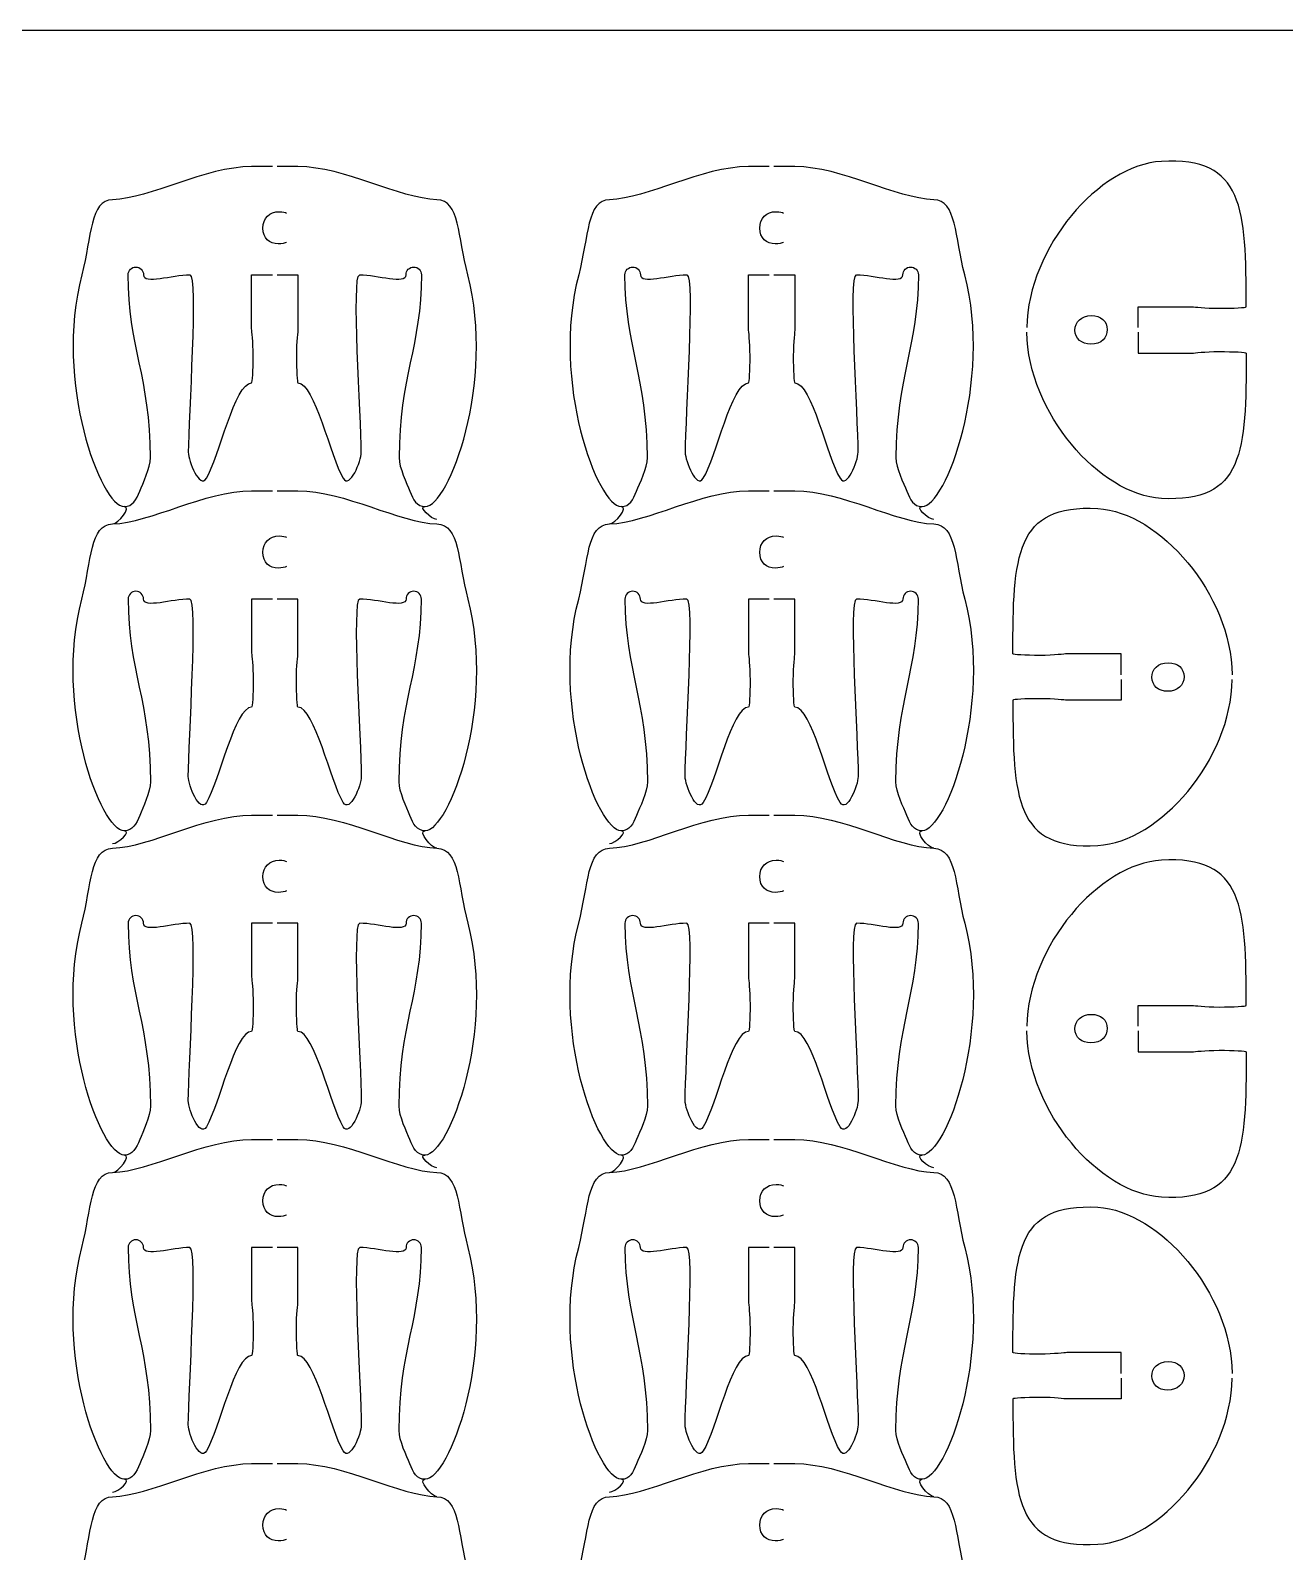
# Model space of a CAD drawing. Extents: x 0 to 300, y 0 to 300.
# Drawn here: x 69.8 to 151, y 201.6 to 300.1 of the extents above; entities that cross this region are included whole.
import ezdxf

# ---------------------------------------------------------------- set-up
doc = ezdxf.new("R2010")
doc.units = 0
doc.header["$MEASUREMENT"] = 0
doc.layers.add('DEFAULT', color=7, linetype='CONTINUOUS')

msp = doc.modelspace()

# ---------------------------------------------------------------- linework, layer by layer
at = {"layer": 'DEFAULT', "color": 1}
msp.add_lwpolyline([(294.852, 300.1), (5.151, 300.1)], dxfattribs=at)
for points, knots in [([(141.547, 280.864), (141.547, 281.313), (141.547, 281.762), (141.547, 282.211), (142.713, 282.211), (143.88, 282.211), (145.046, 282.211), (145.222, 282.211), (145.829, 282.112), (146.796, 282.112), (147.762, 282.112), (148.549, 282.158), (148.549, 282.211), (148.549, 288.572), (148.394, 291.927), (143.056, 291.62), (139.038, 291.387), (134.427, 286.081), (134.343, 280.864)], [0, 0, 0, 0, 3.82, 3.82, 3.82, 13.74, 13.74, 13.74, 14.74, 14.74, 14.74, 15.74, 15.74, 15.74, 16.74, 16.74, 16.74, 17.74, 17.74, 17.74, 17.74]), ([(85.485, 291.282), (85.035, 291.282), (84.586, 291.282), (84.137, 291.282), (81.096, 291.282), (77.579, 289.218), (75.134, 289.14), (73.656, 289.098), (73.786, 286.777), (73.137, 284.283), (71.321, 277.326), (74.369, 269.276), (75.889, 269.276), (76.443, 269.276), (76.662, 269.72), (76.887, 270.277), (77.088, 270.778), (77.586, 271.787), (77.586, 272.444), (77.586, 277.633), (76.136, 279.679), (76.136, 284.283), (76.136, 284.558), (76.362, 284.784), (76.637, 284.784), (76.912, 284.784), (77.138, 284.558), (77.138, 284.283), (77.138, 283.648), (78.986, 284.283), (80.136, 284.283), (80.687, 284.283), (80.034, 275.001), (80.034, 272.789), (80.034, 272.218), (80.771, 270.394), (81.205, 271.106), (82.031, 272.461), (83.05, 277.284), (84.137, 277.284), (84.193, 277.284), (84.236, 278.067), (84.236, 279.033), (84.236, 280), (84.137, 280.607), (84.137, 280.783), (84.137, 281.95), (84.137, 283.116), (84.137, 284.283), (84.586, 284.283), (85.035, 284.283), (85.485, 284.283)], [0, 0, 0, 0, 3.82, 3.82, 3.82, 4.82, 4.82, 4.82, 5.82, 5.82, 5.82, 6.82, 6.82, 6.82, 7.82, 7.82, 7.82, 8.82, 8.82, 8.82, 9.82, 9.82, 9.82, 10.82, 10.82, 10.82, 11.82, 11.82, 11.82, 12.82, 12.82, 12.82, 13.82, 13.82, 13.82, 14.82, 14.82, 14.82, 15.82, 15.82, 15.82, 16.82, 16.82, 16.82, 17.82, 17.82, 17.82, 27.74, 27.74, 27.74, 31.56, 31.56, 31.56, 31.56]), ([(85.784, 284.283), (86.235, 284.283), (86.685, 284.283), (87.136, 284.283), (87.136, 283.116), (87.136, 281.95), (87.136, 280.783), (87.136, 280.607), (87.037, 280), (87.037, 279.033), (87.037, 278.067), (87.083, 277.284), (87.136, 277.284), (88.222, 277.284), (89.242, 272.461), (90.064, 271.106), (90.498, 270.394), (91.235, 272.218), (91.235, 272.789), (91.235, 275.001), (90.586, 284.283), (91.136, 284.283), (92.286, 284.283), (94.135, 283.648), (94.135, 284.283), (94.135, 284.558), (94.36, 284.784), (94.636, 284.784), (94.911, 284.784), (95.137, 284.558), (95.137, 284.283), (95.137, 279.679), (93.687, 277.633), (93.687, 272.444), (93.687, 271.787), (94.181, 270.778), (94.385, 270.277), (94.607, 269.72), (94.83, 269.276), (95.383, 269.276), (96.904, 269.276), (99.952, 277.326), (98.135, 284.283), (97.486, 286.777), (97.617, 289.098), (96.138, 289.14), (93.694, 289.218), (90.176, 291.282), (87.136, 291.282), (86.685, 291.282), (86.235, 291.282), (85.784, 291.282)], [0, 0, 0, 0, 3.83, 3.83, 3.83, 13.75, 13.75, 13.75, 14.75, 14.75, 14.75, 15.75, 15.75, 15.75, 16.75, 16.75, 16.75, 17.75, 17.75, 17.75, 18.75, 18.75, 18.75, 19.75, 19.75, 19.75, 20.75, 20.75, 20.75, 21.75, 21.75, 21.75, 22.75, 22.75, 22.75, 23.75, 23.75, 23.75, 24.75, 24.75, 24.75, 25.75, 25.75, 25.75, 26.75, 26.75, 26.75, 27.75, 27.75, 27.75, 31.58, 31.58, 31.58, 31.58]), ([(117.665, 291.282), (117.216, 291.282), (116.767, 291.282), (116.318, 291.282), (113.277, 291.282), (109.759, 289.218), (107.315, 289.14), (105.837, 289.098), (105.967, 286.777), (105.318, 284.283), (103.501, 277.326), (106.549, 269.276), (108.07, 269.276), (108.623, 269.276), (108.842, 269.72), (109.068, 270.277), (109.269, 270.778), (109.766, 271.787), (109.766, 272.444), (109.766, 277.633), (108.317, 279.679), (108.317, 284.283), (108.317, 284.558), (108.542, 284.784), (108.817, 284.784), (109.093, 284.784), (109.318, 284.558), (109.318, 284.283), (109.318, 283.648), (111.167, 284.283), (112.317, 284.283), (112.867, 284.283), (112.215, 275.001), (112.215, 272.789), (112.215, 272.218), (112.952, 270.394), (113.386, 271.106), (114.211, 272.461), (115.231, 277.284), (116.318, 277.284), (116.374, 277.284), (116.416, 278.067), (116.416, 279.033), (116.416, 280), (116.318, 280.607), (116.318, 280.783), (116.318, 281.95), (116.318, 283.116), (116.318, 284.283), (116.767, 284.283), (117.216, 284.283), (117.665, 284.283)], [0, 0, 0, 0, 3.82, 3.82, 3.82, 4.82, 4.82, 4.82, 5.82, 5.82, 5.82, 6.82, 6.82, 6.82, 7.82, 7.82, 7.82, 8.82, 8.82, 8.82, 9.82, 9.82, 9.82, 10.82, 10.82, 10.82, 11.82, 11.82, 11.82, 12.82, 12.82, 12.82, 13.82, 13.82, 13.82, 14.82, 14.82, 14.82, 15.82, 15.82, 15.82, 16.82, 16.82, 16.82, 17.82, 17.82, 17.82, 27.74, 27.74, 27.74, 31.56, 31.56, 31.56, 31.56]), ([(117.965, 284.283), (118.415, 284.283), (118.866, 284.283), (119.316, 284.283), (119.316, 283.116), (119.316, 281.95), (119.316, 280.783), (119.316, 280.607), (119.217, 280), (119.217, 279.033), (119.217, 278.067), (119.263, 277.284), (119.316, 277.284), (120.403, 277.284), (121.422, 272.461), (122.244, 271.106), (122.678, 270.394), (123.415, 272.218), (123.415, 272.789), (123.415, 275.001), (122.766, 284.283), (123.317, 284.283), (124.467, 284.283), (126.315, 283.648), (126.315, 284.283), (126.315, 284.558), (126.541, 284.784), (126.816, 284.784), (127.091, 284.784), (127.317, 284.558), (127.317, 284.283), (127.317, 279.679), (125.867, 277.633), (125.867, 272.444), (125.867, 271.787), (126.361, 270.778), (126.566, 270.277), (126.788, 269.72), (127.01, 269.276), (127.564, 269.276), (129.085, 269.276), (132.133, 277.326), (130.316, 284.283), (129.667, 286.777), (129.797, 289.098), (128.319, 289.14), (125.874, 289.218), (122.357, 291.282), (119.316, 291.282), (118.866, 291.282), (118.415, 291.282), (117.965, 291.282)], [0, 0, 0, 0, 3.83, 3.83, 3.83, 13.75, 13.75, 13.75, 14.75, 14.75, 14.75, 15.75, 15.75, 15.75, 16.75, 16.75, 16.75, 17.75, 17.75, 17.75, 18.75, 18.75, 18.75, 19.75, 19.75, 19.75, 20.75, 20.75, 20.75, 21.75, 21.75, 21.75, 22.75, 22.75, 22.75, 23.75, 23.75, 23.75, 24.75, 24.75, 24.75, 25.75, 25.75, 25.75, 26.75, 26.75, 26.75, 27.75, 27.75, 27.75, 31.58, 31.58, 31.58, 31.58]), ([(141.547, 280.564), (141.547, 280.113), (141.547, 279.663), (141.547, 279.213), (142.713, 279.213), (143.88, 279.213), (145.046, 279.213), (145.222, 279.213), (145.829, 279.311), (146.796, 279.311), (147.762, 279.311), (148.549, 279.269), (148.549, 279.213), (148.549, 272.848), (148.394, 269.497), (143.056, 269.804), (139.038, 270.033), (134.427, 275.343), (134.343, 280.564)], [0, 0, 0, 0, 3.83, 3.83, 3.83, 13.75, 13.75, 13.75, 14.75, 14.75, 14.75, 15.75, 15.75, 15.75, 16.75, 16.75, 16.75, 17.75, 17.75, 17.75, 17.75]), ([(85.485, 263.292), (85.035, 263.292), (84.586, 263.292), (84.137, 263.292), (84.137, 262.126), (84.137, 260.959), (84.137, 259.793), (84.137, 259.617), (84.236, 259.01), (84.236, 258.043), (84.236, 257.077), (84.193, 256.293), (84.137, 256.293), (83.05, 256.293), (82.031, 251.474), (81.205, 250.12), (80.771, 249.404), (80.034, 251.227), (80.034, 251.802), (80.034, 254.014), (80.687, 263.292), (80.136, 263.292), (78.986, 263.292), (77.138, 262.657), (77.138, 263.292), (77.138, 263.568), (76.912, 263.793), (76.637, 263.793), (76.362, 263.793), (76.136, 263.568), (76.136, 263.292), (76.136, 258.689), (77.586, 256.643), (77.586, 251.453), (77.586, 250.797), (77.088, 249.788), (76.887, 249.287), (76.662, 248.73), (76.443, 248.285), (75.889, 248.285), (74.369, 248.285), (71.321, 256.336), (73.137, 263.292), (73.786, 265.787), (73.656, 268.108), (75.134, 268.15), (77.579, 268.228), (81.096, 270.292), (84.137, 270.292), (84.586, 270.292), (85.035, 270.292), (85.485, 270.292)], [0, 0, 0, 0, 3.82, 3.82, 3.82, 13.74, 13.74, 13.74, 14.74, 14.74, 14.74, 15.74, 15.74, 15.74, 16.74, 16.74, 16.74, 17.74, 17.74, 17.74, 18.74, 18.74, 18.74, 19.74, 19.74, 19.74, 20.74, 20.74, 20.74, 21.74, 21.74, 21.74, 22.74, 22.74, 22.74, 23.74, 23.74, 23.74, 24.74, 24.74, 24.74, 25.74, 25.74, 25.74, 26.74, 26.74, 26.74, 27.74, 27.74, 27.74, 31.56, 31.56, 31.56, 31.56]), ([(85.784, 270.292), (86.235, 270.292), (86.685, 270.292), (87.136, 270.292), (90.176, 270.292), (93.694, 268.228), (96.138, 268.15), (97.617, 268.108), (97.486, 265.787), (98.135, 263.292), (99.952, 256.336), (96.904, 248.285), (95.383, 248.285), (94.83, 248.285), (94.607, 248.73), (94.385, 249.287), (94.181, 249.788), (93.687, 250.797), (93.687, 251.453), (93.687, 256.643), (95.137, 258.689), (95.137, 263.292), (95.137, 263.568), (94.911, 263.793), (94.636, 263.793), (94.36, 263.793), (94.135, 263.568), (94.135, 263.292), (94.135, 262.657), (92.286, 263.292), (91.136, 263.292), (90.586, 263.292), (91.235, 254.014), (91.235, 251.802), (91.235, 251.227), (90.498, 249.404), (90.064, 250.12), (89.242, 251.474), (88.222, 256.293), (87.136, 256.293), (87.083, 256.293), (87.037, 257.077), (87.037, 258.043), (87.037, 259.01), (87.136, 259.617), (87.136, 259.793), (87.136, 260.959), (87.136, 262.126), (87.136, 263.292), (86.685, 263.292), (86.235, 263.292), (85.784, 263.292)], [0, 0, 0, 0, 3.83, 3.83, 3.83, 4.83, 4.83, 4.83, 5.83, 5.83, 5.83, 6.83, 6.83, 6.83, 7.83, 7.83, 7.83, 8.83, 8.83, 8.83, 9.83, 9.83, 9.83, 10.83, 10.83, 10.83, 11.83, 11.83, 11.83, 12.83, 12.83, 12.83, 13.83, 13.83, 13.83, 14.83, 14.83, 14.83, 15.83, 15.83, 15.83, 16.83, 16.83, 16.83, 17.83, 17.83, 17.83, 27.75, 27.75, 27.75, 31.58, 31.58, 31.58, 31.58]), ([(117.665, 263.292), (117.216, 263.292), (116.767, 263.292), (116.318, 263.292), (116.318, 262.126), (116.318, 260.959), (116.318, 259.793), (116.318, 259.617), (116.416, 259.01), (116.416, 258.043), (116.416, 257.077), (116.374, 256.293), (116.318, 256.293), (115.231, 256.293), (114.211, 251.474), (113.386, 250.12), (112.952, 249.404), (112.215, 251.227), (112.215, 251.802), (112.215, 254.014), (112.867, 263.292), (112.317, 263.292), (111.167, 263.292), (109.318, 262.657), (109.318, 263.292), (109.318, 263.568), (109.093, 263.793), (108.817, 263.793), (108.542, 263.793), (108.317, 263.568), (108.317, 263.292), (108.317, 258.689), (109.766, 256.643), (109.766, 251.453), (109.766, 250.797), (109.269, 249.788), (109.068, 249.287), (108.842, 248.73), (108.623, 248.285), (108.07, 248.285), (106.549, 248.285), (103.501, 256.336), (105.318, 263.292), (105.967, 265.787), (105.837, 268.108), (107.315, 268.15), (109.759, 268.228), (113.277, 270.292), (116.318, 270.292), (116.767, 270.292), (117.216, 270.292), (117.665, 270.292)], [0, 0, 0, 0, 3.82, 3.82, 3.82, 13.74, 13.74, 13.74, 14.74, 14.74, 14.74, 15.74, 15.74, 15.74, 16.74, 16.74, 16.74, 17.74, 17.74, 17.74, 18.74, 18.74, 18.74, 19.74, 19.74, 19.74, 20.74, 20.74, 20.74, 21.74, 21.74, 21.74, 22.74, 22.74, 22.74, 23.74, 23.74, 23.74, 24.74, 24.74, 24.74, 25.74, 25.74, 25.74, 26.74, 26.74, 26.74, 27.74, 27.74, 27.74, 31.56, 31.56, 31.56, 31.56]), ([(117.965, 270.292), (118.415, 270.292), (118.866, 270.292), (119.316, 270.292), (122.357, 270.292), (125.874, 268.228), (128.319, 268.15), (129.797, 268.108), (129.667, 265.787), (130.316, 263.292), (132.133, 256.336), (129.085, 248.285), (127.564, 248.285), (127.01, 248.285), (126.788, 248.73), (126.566, 249.287), (126.361, 249.788), (125.867, 250.797), (125.867, 251.453), (125.867, 256.643), (127.317, 258.689), (127.317, 263.292), (127.317, 263.568), (127.091, 263.793), (126.816, 263.793), (126.541, 263.793), (126.315, 263.568), (126.315, 263.292), (126.315, 262.657), (124.467, 263.292), (123.317, 263.292), (122.766, 263.292), (123.415, 254.014), (123.415, 251.802), (123.415, 251.227), (122.678, 249.404), (122.244, 250.12), (121.422, 251.474), (120.403, 256.293), (119.316, 256.293), (119.263, 256.293), (119.217, 257.077), (119.217, 258.043), (119.217, 259.01), (119.316, 259.617), (119.316, 259.793), (119.316, 260.959), (119.316, 262.126), (119.316, 263.292), (118.866, 263.292), (118.415, 263.292), (117.965, 263.292)], [0, 0, 0, 0, 3.83, 3.83, 3.83, 4.83, 4.83, 4.83, 5.83, 5.83, 5.83, 6.83, 6.83, 6.83, 7.83, 7.83, 7.83, 8.83, 8.83, 8.83, 9.83, 9.83, 9.83, 10.83, 10.83, 10.83, 11.83, 11.83, 11.83, 12.83, 12.83, 12.83, 13.83, 13.83, 13.83, 14.83, 14.83, 14.83, 15.83, 15.83, 15.83, 16.83, 16.83, 16.83, 17.83, 17.83, 17.83, 27.75, 27.75, 27.75, 31.58, 31.58, 31.58, 31.58]), ([(140.442, 258.389), (140.442, 258.84), (140.442, 259.29), (140.442, 259.741), (140.442, 259.741), (137.817, 259.741), (136.942, 259.741), (136.766, 259.741), (136.159, 259.642), (135.193, 259.642), (134.226, 259.642), (133.439, 259.684), (133.439, 259.741), (133.439, 266.105), (133.595, 269.456), (138.932, 269.149), (142.95, 268.92), (147.561, 263.61), (147.646, 258.389)], [0, 0, 0, 0, 3.83, 3.83, 3.83, 4.83, 4.83, 4.83, 5.83, 5.83, 5.83, 6.83, 6.83, 6.83, 7.83, 7.83, 7.83, 8.83, 8.83, 8.83, 8.83]), ([(140.442, 258.089), (140.442, 257.64), (140.442, 257.191), (140.442, 256.742), (140.442, 256.742), (137.817, 256.742), (136.942, 256.742), (136.766, 256.742), (136.159, 256.841), (135.193, 256.841), (134.226, 256.841), (133.439, 256.795), (133.439, 256.742), (133.439, 250.381), (133.595, 247.026), (138.932, 247.333), (142.95, 247.566), (147.561, 252.872), (147.646, 258.089)], [0, 0, 0, 0, 3.82, 3.82, 3.82, 4.82, 4.82, 4.82, 5.82, 5.82, 5.82, 6.82, 6.82, 6.82, 7.82, 7.82, 7.82, 8.82, 8.82, 8.82, 8.82]), ([(85.485, 242.302), (85.035, 242.302), (84.586, 242.302), (84.137, 242.302), (84.137, 241.136), (84.137, 239.969), (84.137, 238.803), (84.137, 238.626), (84.236, 238.019), (84.236, 237.053), (84.236, 236.086), (84.193, 235.303), (84.137, 235.303), (83.05, 235.303), (82.031, 230.484), (81.205, 229.129), (80.771, 228.413), (80.034, 230.241), (80.034, 230.812), (80.034, 233.024), (80.687, 242.302), (80.136, 242.302), (78.986, 242.302), (77.138, 241.667), (77.138, 242.302), (77.138, 242.577), (76.912, 242.803), (76.637, 242.803), (76.362, 242.803), (76.136, 242.577), (76.136, 242.302), (76.136, 237.698), (77.586, 235.652), (77.586, 230.463), (77.586, 229.807), (77.088, 228.798), (76.887, 228.297), (76.662, 227.74), (76.443, 227.295), (75.889, 227.295), (74.369, 227.295), (71.321, 235.345), (73.137, 242.302), (73.786, 244.796), (73.656, 247.118), (75.134, 247.16), (77.579, 247.238), (81.096, 249.301), (84.137, 249.301), (84.586, 249.301), (85.035, 249.301), (85.485, 249.301)], [0, 0, 0, 0, 3.82, 3.82, 3.82, 13.74, 13.74, 13.74, 14.74, 14.74, 14.74, 15.74, 15.74, 15.74, 16.74, 16.74, 16.74, 17.74, 17.74, 17.74, 18.74, 18.74, 18.74, 19.74, 19.74, 19.74, 20.74, 20.74, 20.74, 21.74, 21.74, 21.74, 22.74, 22.74, 22.74, 23.74, 23.74, 23.74, 24.74, 24.74, 24.74, 25.74, 25.74, 25.74, 26.74, 26.74, 26.74, 27.74, 27.74, 27.74, 31.56, 31.56, 31.56, 31.56]), ([(85.784, 249.301), (86.235, 249.301), (86.685, 249.301), (87.136, 249.301), (90.176, 249.301), (93.694, 247.238), (96.138, 247.16), (97.617, 247.118), (97.486, 244.796), (98.135, 242.302), (99.952, 235.345), (96.904, 227.295), (95.383, 227.295), (94.83, 227.295), (94.607, 227.74), (94.385, 228.297), (94.181, 228.798), (93.687, 229.807), (93.687, 230.463), (93.687, 235.652), (95.137, 237.698), (95.137, 242.302), (95.137, 242.577), (94.911, 242.803), (94.636, 242.803), (94.36, 242.803), (94.135, 242.577), (94.135, 242.302), (94.135, 241.667), (92.286, 242.302), (91.136, 242.302), (90.586, 242.302), (91.235, 233.024), (91.235, 230.812), (91.235, 230.241), (90.498, 228.413), (90.064, 229.129), (89.242, 230.484), (88.222, 235.303), (87.136, 235.303), (87.083, 235.303), (87.037, 236.086), (87.037, 237.053), (87.037, 238.019), (87.136, 238.626), (87.136, 238.803), (87.136, 239.969), (87.136, 241.136), (87.136, 242.302), (86.685, 242.302), (86.235, 242.302), (85.784, 242.302)], [0, 0, 0, 0, 3.83, 3.83, 3.83, 4.83, 4.83, 4.83, 5.83, 5.83, 5.83, 6.83, 6.83, 6.83, 7.83, 7.83, 7.83, 8.83, 8.83, 8.83, 9.83, 9.83, 9.83, 10.83, 10.83, 10.83, 11.83, 11.83, 11.83, 12.83, 12.83, 12.83, 13.83, 13.83, 13.83, 14.83, 14.83, 14.83, 15.83, 15.83, 15.83, 16.83, 16.83, 16.83, 17.83, 17.83, 17.83, 27.75, 27.75, 27.75, 31.58, 31.58, 31.58, 31.58]), ([(117.665, 242.302), (117.216, 242.302), (116.767, 242.302), (116.318, 242.302), (116.318, 241.136), (116.318, 239.969), (116.318, 238.803), (116.318, 238.626), (116.416, 238.019), (116.416, 237.053), (116.416, 236.086), (116.374, 235.303), (116.318, 235.303), (115.231, 235.303), (114.211, 230.484), (113.386, 229.129), (112.952, 228.413), (112.215, 230.241), (112.215, 230.812), (112.215, 233.024), (112.867, 242.302), (112.317, 242.302), (111.167, 242.302), (109.318, 241.667), (109.318, 242.302), (109.318, 242.577), (109.093, 242.803), (108.817, 242.803), (108.542, 242.803), (108.317, 242.577), (108.317, 242.302), (108.317, 237.698), (109.766, 235.652), (109.766, 230.463), (109.766, 229.807), (109.269, 228.798), (109.068, 228.297), (108.842, 227.74), (108.623, 227.295), (108.07, 227.295), (106.549, 227.295), (103.501, 235.345), (105.318, 242.302), (105.967, 244.796), (105.837, 247.118), (107.315, 247.16), (109.759, 247.238), (113.277, 249.301), (116.318, 249.301), (116.767, 249.301), (117.216, 249.301), (117.665, 249.301)], [0, 0, 0, 0, 3.82, 3.82, 3.82, 13.74, 13.74, 13.74, 14.74, 14.74, 14.74, 15.74, 15.74, 15.74, 16.74, 16.74, 16.74, 17.74, 17.74, 17.74, 18.74, 18.74, 18.74, 19.74, 19.74, 19.74, 20.74, 20.74, 20.74, 21.74, 21.74, 21.74, 22.74, 22.74, 22.74, 23.74, 23.74, 23.74, 24.74, 24.74, 24.74, 25.74, 25.74, 25.74, 26.74, 26.74, 26.74, 27.74, 27.74, 27.74, 31.56, 31.56, 31.56, 31.56]), ([(117.965, 249.301), (118.415, 249.301), (118.866, 249.301), (119.316, 249.301), (122.357, 249.301), (125.874, 247.238), (128.319, 247.16), (129.797, 247.118), (129.667, 244.796), (130.316, 242.302), (132.133, 235.345), (129.085, 227.295), (127.564, 227.295), (127.01, 227.295), (126.788, 227.74), (126.566, 228.297), (126.361, 228.798), (125.867, 229.807), (125.867, 230.463), (125.867, 235.652), (127.317, 237.698), (127.317, 242.302), (127.317, 242.577), (127.091, 242.803), (126.816, 242.803), (126.541, 242.803), (126.315, 242.577), (126.315, 242.302), (126.315, 241.667), (124.467, 242.302), (123.317, 242.302), (122.766, 242.302), (123.415, 233.024), (123.415, 230.812), (123.415, 230.241), (122.678, 228.413), (122.244, 229.129), (121.422, 230.484), (120.403, 235.303), (119.316, 235.303), (119.263, 235.303), (119.217, 236.086), (119.217, 237.053), (119.217, 238.019), (119.316, 238.626), (119.316, 238.803), (119.316, 239.969), (119.316, 241.136), (119.316, 242.302), (118.866, 242.302), (118.415, 242.302), (117.965, 242.302)], [0, 0, 0, 0, 3.83, 3.83, 3.83, 4.83, 4.83, 4.83, 5.83, 5.83, 5.83, 6.83, 6.83, 6.83, 7.83, 7.83, 7.83, 8.83, 8.83, 8.83, 9.83, 9.83, 9.83, 10.83, 10.83, 10.83, 11.83, 11.83, 11.83, 12.83, 12.83, 12.83, 13.83, 13.83, 13.83, 14.83, 14.83, 14.83, 15.83, 15.83, 15.83, 16.83, 16.83, 16.83, 17.83, 17.83, 17.83, 27.75, 27.75, 27.75, 31.58, 31.58, 31.58, 31.58]), ([(141.547, 235.631), (141.547, 236.08), (141.547, 236.529), (141.547, 236.979), (142.713, 236.979), (143.88, 236.979), (145.046, 236.979), (145.222, 236.979), (145.829, 236.88), (146.796, 236.88), (147.762, 236.88), (148.549, 236.926), (148.549, 236.979), (148.549, 243.339), (148.394, 246.694), (143.056, 246.387), (139.038, 246.154), (134.427, 240.849), (134.343, 235.631)], [0, 0, 0, 0, 3.82, 3.82, 3.82, 13.74, 13.74, 13.74, 14.74, 14.74, 14.74, 15.74, 15.74, 15.74, 16.74, 16.74, 16.74, 17.74, 17.74, 17.74, 17.74]), ([(141.547, 235.331), (141.547, 234.881), (141.547, 234.43), (141.547, 233.98), (142.713, 233.98), (143.88, 233.98), (145.046, 233.98), (145.222, 233.98), (145.829, 234.079), (146.796, 234.079), (147.762, 234.079), (148.549, 234.037), (148.549, 233.98), (148.549, 227.616), (148.394, 224.265), (143.056, 224.571), (139.038, 224.801), (134.427, 230.11), (134.343, 235.331)], [0, 0, 0, 0, 3.83, 3.83, 3.83, 13.75, 13.75, 13.75, 14.75, 14.75, 14.75, 15.75, 15.75, 15.75, 16.75, 16.75, 16.75, 17.75, 17.75, 17.75, 17.75]), ([(85.485, 221.312), (85.035, 221.312), (84.586, 221.312), (84.137, 221.312), (84.137, 220.145), (84.137, 218.979), (84.137, 217.812), (84.137, 217.636), (84.236, 217.029), (84.236, 216.063), (84.236, 215.096), (84.193, 214.313), (84.137, 214.313), (83.05, 214.313), (82.031, 209.494), (81.205, 208.139), (80.771, 207.423), (80.034, 209.25), (80.034, 209.822), (80.034, 212.034), (80.687, 221.312), (80.136, 221.312), (78.986, 221.312), (77.138, 220.677), (77.138, 221.312), (77.138, 221.587), (76.912, 221.813), (76.637, 221.813), (76.362, 221.813), (76.136, 221.587), (76.136, 221.312), (76.136, 216.708), (77.586, 214.662), (77.586, 209.473), (77.586, 208.817), (77.088, 207.808), (76.887, 207.307), (76.662, 206.749), (76.443, 206.305), (75.889, 206.305), (74.369, 206.305), (71.321, 214.355), (73.137, 221.312), (73.786, 223.806), (73.656, 226.127), (75.134, 226.17), (77.579, 226.247), (81.096, 228.311), (84.137, 228.311), (84.586, 228.311), (85.035, 228.311), (85.485, 228.311)], [0, 0, 0, 0, 3.82, 3.82, 3.82, 13.74, 13.74, 13.74, 14.74, 14.74, 14.74, 15.74, 15.74, 15.74, 16.74, 16.74, 16.74, 17.74, 17.74, 17.74, 18.74, 18.74, 18.74, 19.74, 19.74, 19.74, 20.74, 20.74, 20.74, 21.74, 21.74, 21.74, 22.74, 22.74, 22.74, 23.74, 23.74, 23.74, 24.74, 24.74, 24.74, 25.74, 25.74, 25.74, 26.74, 26.74, 26.74, 27.74, 27.74, 27.74, 31.56, 31.56, 31.56, 31.56]), ([(85.784, 228.311), (86.235, 228.311), (86.685, 228.311), (87.136, 228.311), (90.176, 228.311), (93.694, 226.247), (96.138, 226.17), (97.617, 226.127), (97.486, 223.806), (98.135, 221.312), (99.952, 214.355), (96.904, 206.305), (95.383, 206.305), (94.83, 206.305), (94.607, 206.749), (94.385, 207.307), (94.181, 207.808), (93.687, 208.817), (93.687, 209.473), (93.687, 214.662), (95.137, 216.708), (95.137, 221.312), (95.137, 221.587), (94.911, 221.813), (94.636, 221.813), (94.36, 221.813), (94.135, 221.587), (94.135, 221.312), (94.135, 220.677), (92.286, 221.312), (91.136, 221.312), (90.586, 221.312), (91.235, 212.034), (91.235, 209.822), (91.235, 209.25), (90.498, 207.423), (90.064, 208.139), (89.242, 209.494), (88.222, 214.313), (87.136, 214.313), (87.083, 214.313), (87.037, 215.096), (87.037, 216.063), (87.037, 217.029), (87.136, 217.636), (87.136, 217.812), (87.136, 218.979), (87.136, 220.145), (87.136, 221.312), (86.685, 221.312), (86.235, 221.312), (85.784, 221.312)], [0, 0, 0, 0, 3.83, 3.83, 3.83, 4.83, 4.83, 4.83, 5.83, 5.83, 5.83, 6.83, 6.83, 6.83, 7.83, 7.83, 7.83, 8.83, 8.83, 8.83, 9.83, 9.83, 9.83, 10.83, 10.83, 10.83, 11.83, 11.83, 11.83, 12.83, 12.83, 12.83, 13.83, 13.83, 13.83, 14.83, 14.83, 14.83, 15.83, 15.83, 15.83, 16.83, 16.83, 16.83, 17.83, 17.83, 17.83, 27.75, 27.75, 27.75, 31.58, 31.58, 31.58, 31.58]), ([(117.665, 221.312), (117.216, 221.312), (116.767, 221.312), (116.318, 221.312), (116.318, 220.145), (116.318, 218.979), (116.318, 217.812), (116.318, 217.636), (116.416, 217.029), (116.416, 216.063), (116.416, 215.096), (116.374, 214.313), (116.318, 214.313), (115.231, 214.313), (114.211, 209.494), (113.386, 208.139), (112.952, 207.423), (112.215, 209.25), (112.215, 209.822), (112.215, 212.034), (112.867, 221.312), (112.317, 221.312), (111.167, 221.312), (109.318, 220.677), (109.318, 221.312), (109.318, 221.587), (109.093, 221.813), (108.817, 221.813), (108.542, 221.813), (108.317, 221.587), (108.317, 221.312), (108.317, 216.708), (109.766, 214.662), (109.766, 209.473), (109.766, 208.817), (109.269, 207.808), (109.068, 207.307), (108.842, 206.749), (108.623, 206.305), (108.07, 206.305), (106.549, 206.305), (103.501, 214.355), (105.318, 221.312), (105.967, 223.806), (105.837, 226.127), (107.315, 226.17), (109.759, 226.247), (113.277, 228.311), (116.318, 228.311), (116.767, 228.311), (117.216, 228.311), (117.665, 228.311)], [0, 0, 0, 0, 3.82, 3.82, 3.82, 13.74, 13.74, 13.74, 14.74, 14.74, 14.74, 15.74, 15.74, 15.74, 16.74, 16.74, 16.74, 17.74, 17.74, 17.74, 18.74, 18.74, 18.74, 19.74, 19.74, 19.74, 20.74, 20.74, 20.74, 21.74, 21.74, 21.74, 22.74, 22.74, 22.74, 23.74, 23.74, 23.74, 24.74, 24.74, 24.74, 25.74, 25.74, 25.74, 26.74, 26.74, 26.74, 27.74, 27.74, 27.74, 31.56, 31.56, 31.56, 31.56]), ([(117.965, 228.311), (118.415, 228.311), (118.866, 228.311), (119.316, 228.311), (122.357, 228.311), (125.874, 226.247), (128.319, 226.17), (129.797, 226.127), (129.667, 223.806), (130.316, 221.312), (132.133, 214.355), (129.085, 206.305), (127.564, 206.305), (127.01, 206.305), (126.788, 206.749), (126.566, 207.307), (126.361, 207.808), (125.867, 208.817), (125.867, 209.473), (125.867, 214.662), (127.317, 216.708), (127.317, 221.312), (127.317, 221.587), (127.091, 221.813), (126.816, 221.813), (126.541, 221.813), (126.315, 221.587), (126.315, 221.312), (126.315, 220.677), (124.467, 221.312), (123.317, 221.312), (122.766, 221.312), (123.415, 212.034), (123.415, 209.822), (123.415, 209.25), (122.678, 207.423), (122.244, 208.139), (121.422, 209.494), (120.403, 214.313), (119.316, 214.313), (119.263, 214.313), (119.217, 215.096), (119.217, 216.063), (119.217, 217.029), (119.316, 217.636), (119.316, 217.812), (119.316, 218.979), (119.316, 220.145), (119.316, 221.312), (118.866, 221.312), (118.415, 221.312), (117.965, 221.312)], [0, 0, 0, 0, 3.83, 3.83, 3.83, 4.83, 4.83, 4.83, 5.83, 5.83, 5.83, 6.83, 6.83, 6.83, 7.83, 7.83, 7.83, 8.83, 8.83, 8.83, 9.83, 9.83, 9.83, 10.83, 10.83, 10.83, 11.83, 11.83, 11.83, 12.83, 12.83, 12.83, 13.83, 13.83, 13.83, 14.83, 14.83, 14.83, 15.83, 15.83, 15.83, 16.83, 16.83, 16.83, 17.83, 17.83, 17.83, 27.75, 27.75, 27.75, 31.58, 31.58, 31.58, 31.58]), ([(140.442, 213.157), (140.442, 213.607), (140.442, 214.058), (140.442, 214.508), (139.275, 214.508), (138.109, 214.508), (136.942, 214.508), (136.766, 214.508), (136.159, 214.409), (135.193, 214.409), (134.226, 214.409), (133.439, 214.452), (133.439, 214.508), (133.439, 220.872), (133.595, 224.223), (138.932, 223.917), (142.95, 223.687), (147.561, 218.378), (147.646, 213.157)], [0, 0, 0, 0, 3.83, 3.83, 3.83, 13.75, 13.75, 13.75, 14.75, 14.75, 14.75, 15.75, 15.75, 15.75, 16.75, 16.75, 16.75, 17.75, 17.75, 17.75, 17.75]), ([(140.442, 212.857), (140.442, 212.408), (140.442, 211.959), (140.442, 211.509), (139.275, 211.509), (138.109, 211.509), (136.942, 211.509), (136.766, 211.509), (136.159, 211.608), (135.193, 211.608), (134.226, 211.608), (133.439, 211.562), (133.439, 211.509), (133.439, 205.149), (133.595, 201.794), (138.932, 202.101), (142.95, 202.334), (147.561, 207.639), (147.646, 212.857)], [0, 0, 0, 0, 3.82, 3.82, 3.82, 13.74, 13.74, 13.74, 14.74, 14.74, 14.74, 15.74, 15.74, 15.74, 16.74, 16.74, 16.74, 17.74, 17.74, 17.74, 17.74]), ([(85.485, 200.322), (85.035, 200.322), (84.586, 200.322), (84.137, 200.322), (84.137, 199.155), (84.137, 197.989), (84.137, 196.822), (84.137, 196.646), (84.236, 196.039), (84.236, 195.072), (84.236, 194.106), (84.193, 193.323), (84.137, 193.323), (83.05, 193.323), (82.031, 188.504), (81.205, 187.149), (80.771, 186.436), (80.034, 188.26), (80.034, 188.832), (80.034, 191.044), (80.687, 200.322), (80.136, 200.322), (78.986, 200.322), (77.138, 199.687), (77.138, 200.322), (77.138, 200.597), (76.912, 200.823), (76.637, 200.823), (76.362, 200.823), (76.136, 200.597), (76.136, 200.322), (76.136, 195.718), (77.586, 193.672), (77.586, 188.482), (77.586, 187.826), (77.088, 186.817), (76.887, 186.316), (76.662, 185.759), (76.443, 185.314), (75.889, 185.314), (74.369, 185.314), (71.321, 193.365), (73.137, 200.322), (73.786, 202.816), (73.656, 205.137), (75.134, 205.179), (77.579, 205.257), (81.096, 207.321), (84.137, 207.321), (84.586, 207.321), (85.035, 207.321), (85.485, 207.321)], [0, 0, 0, 0, 3.82, 3.82, 3.82, 13.74, 13.74, 13.74, 14.74, 14.74, 14.74, 15.74, 15.74, 15.74, 16.74, 16.74, 16.74, 17.74, 17.74, 17.74, 18.74, 18.74, 18.74, 19.74, 19.74, 19.74, 20.74, 20.74, 20.74, 21.74, 21.74, 21.74, 22.74, 22.74, 22.74, 23.74, 23.74, 23.74, 24.74, 24.74, 24.74, 25.74, 25.74, 25.74, 26.74, 26.74, 26.74, 27.74, 27.74, 27.74, 31.56, 31.56, 31.56, 31.56]), ([(85.784, 207.321), (86.235, 207.321), (86.685, 207.321), (87.136, 207.321), (90.176, 207.321), (93.694, 205.257), (96.138, 205.179), (97.617, 205.137), (97.486, 202.816), (98.135, 200.322), (99.952, 193.365), (96.904, 185.314), (95.383, 185.314), (94.83, 185.314), (94.607, 185.759), (94.385, 186.316), (94.181, 186.817), (93.687, 187.826), (93.687, 188.482), (93.687, 193.672), (95.137, 195.718), (95.137, 200.322), (95.137, 200.597), (94.911, 200.823), (94.636, 200.823), (94.36, 200.823), (94.135, 200.597), (94.135, 200.322), (94.135, 199.687), (92.286, 200.322), (91.136, 200.322), (90.586, 200.322), (91.235, 191.044), (91.235, 188.832), (91.235, 188.26), (90.498, 186.436), (90.064, 187.149), (89.242, 188.504), (88.222, 193.323), (87.136, 193.323), (87.083, 193.323), (87.037, 194.106), (87.037, 195.072), (87.037, 196.039), (87.136, 196.646), (87.136, 196.822), (87.136, 197.989), (87.136, 199.155), (87.136, 200.322), (86.685, 200.322), (86.235, 200.322), (85.784, 200.322)], [0, 0, 0, 0, 3.83, 3.83, 3.83, 4.83, 4.83, 4.83, 5.83, 5.83, 5.83, 6.83, 6.83, 6.83, 7.83, 7.83, 7.83, 8.83, 8.83, 8.83, 9.83, 9.83, 9.83, 10.83, 10.83, 10.83, 11.83, 11.83, 11.83, 12.83, 12.83, 12.83, 13.83, 13.83, 13.83, 14.83, 14.83, 14.83, 15.83, 15.83, 15.83, 16.83, 16.83, 16.83, 17.83, 17.83, 17.83, 27.75, 27.75, 27.75, 31.58, 31.58, 31.58, 31.58]), ([(117.665, 200.322), (117.216, 200.322), (116.767, 200.322), (116.318, 200.322), (116.318, 199.155), (116.318, 197.989), (116.318, 196.822), (116.318, 196.646), (116.416, 196.039), (116.416, 195.072), (116.416, 194.106), (116.374, 193.323), (116.318, 193.323), (115.231, 193.323), (114.211, 188.504), (113.386, 187.149), (112.952, 186.436), (112.215, 188.26), (112.215, 188.832), (112.215, 191.044), (112.867, 200.322), (112.317, 200.322), (111.167, 200.322), (109.318, 199.687), (109.318, 200.322), (109.318, 200.597), (109.093, 200.823), (108.817, 200.823), (108.542, 200.823), (108.317, 200.597), (108.317, 200.322), (108.317, 195.718), (109.766, 193.672), (109.766, 188.482), (109.766, 187.826), (109.269, 186.817), (109.068, 186.316), (108.842, 185.759), (108.623, 185.314), (108.07, 185.314), (106.549, 185.314), (103.501, 193.365), (105.318, 200.322), (105.967, 202.816), (105.837, 205.137), (107.315, 205.179), (109.759, 205.257), (113.277, 207.321), (116.318, 207.321), (116.767, 207.321), (117.216, 207.321), (117.665, 207.321)], [0, 0, 0, 0, 3.82, 3.82, 3.82, 13.74, 13.74, 13.74, 14.74, 14.74, 14.74, 15.74, 15.74, 15.74, 16.74, 16.74, 16.74, 17.74, 17.74, 17.74, 18.74, 18.74, 18.74, 19.74, 19.74, 19.74, 20.74, 20.74, 20.74, 21.74, 21.74, 21.74, 22.74, 22.74, 22.74, 23.74, 23.74, 23.74, 24.74, 24.74, 24.74, 25.74, 25.74, 25.74, 26.74, 26.74, 26.74, 27.74, 27.74, 27.74, 31.56, 31.56, 31.56, 31.56]), ([(117.965, 207.321), (118.415, 207.321), (118.866, 207.321), (119.316, 207.321), (122.357, 207.321), (125.874, 205.257), (128.319, 205.179), (129.797, 205.137), (129.667, 202.816), (130.316, 200.322), (132.133, 193.365), (129.085, 185.314), (127.564, 185.314), (127.01, 185.314), (126.788, 185.759), (126.566, 186.316), (126.361, 186.817), (125.867, 187.826), (125.867, 188.482), (125.867, 193.672), (127.317, 195.718), (127.317, 200.322), (127.317, 200.597), (127.091, 200.823), (126.816, 200.823), (126.541, 200.823), (126.315, 200.597), (126.315, 200.322), (126.315, 199.687), (124.467, 200.322), (123.317, 200.322), (122.766, 200.322), (123.415, 191.044), (123.415, 188.832), (123.415, 188.26), (122.678, 186.436), (122.244, 187.149), (121.422, 188.504), (120.403, 193.323), (119.316, 193.323), (119.263, 193.323), (119.217, 194.106), (119.217, 195.072), (119.217, 196.039), (119.316, 196.646), (119.316, 196.822), (119.316, 197.989), (119.316, 199.155), (119.316, 200.322), (118.866, 200.322), (118.415, 200.322), (117.965, 200.322)], [0, 0, 0, 0, 3.83, 3.83, 3.83, 4.83, 4.83, 4.83, 5.83, 5.83, 5.83, 6.83, 6.83, 6.83, 7.83, 7.83, 7.83, 8.83, 8.83, 8.83, 9.83, 9.83, 9.83, 10.83, 10.83, 10.83, 11.83, 11.83, 11.83, 12.83, 12.83, 12.83, 13.83, 13.83, 13.83, 14.83, 14.83, 14.83, 15.83, 15.83, 15.83, 16.83, 16.83, 16.83, 17.83, 17.83, 17.83, 27.75, 27.75, 27.75, 31.58, 31.58, 31.58, 31.58])]:
    msp.add_open_spline(points, degree=3, knots=knots, dxfattribs=at)
at = {"layer": 'DEFAULT', "color": 250}
for points in [[(86.399, 286.378), (86.303, 286.33), (86.111, 286.282), (85.865, 286.282), (85.296, 286.282), (84.867, 286.642), (84.867, 287.304), (84.867, 287.937), (85.296, 288.366), (85.923, 288.366), (86.174, 288.366), (86.333, 288.312), (86.402, 288.276)], [(118.58, 286.378), (118.484, 286.33), (118.292, 286.282), (118.046, 286.282), (117.477, 286.282), (117.048, 286.642), (117.048, 287.304), (117.048, 287.937), (117.477, 288.366), (118.103, 288.366), (118.355, 288.366), (118.514, 288.312), (118.583, 288.276)], [(138.483, 279.79), (139.178, 279.79), (139.547, 280.213), (139.547, 280.729), (139.547, 281.262), (139.133, 281.637), (138.522, 281.637), (137.88, 281.637), (137.46, 281.238), (137.46, 280.699), (137.46, 280.147), (137.883, 279.79), (138.483, 279.79)], [(86.399, 265.388), (86.303, 265.34), (86.111, 265.292), (85.865, 265.292), (85.296, 265.292), (84.867, 265.652), (84.867, 266.315), (84.867, 266.947), (85.296, 267.376), (85.923, 267.376), (86.174, 267.376), (86.333, 267.322), (86.402, 267.286)], [(118.58, 265.388), (118.484, 265.34), (118.292, 265.292), (118.046, 265.292), (117.477, 265.292), (117.048, 265.652), (117.048, 266.315), (117.048, 266.947), (117.477, 267.376), (118.103, 267.376), (118.355, 267.376), (118.514, 267.322), (118.583, 267.286)], [(143.506, 259.163), (142.81, 259.163), (142.442, 258.74), (142.442, 258.224), (142.442, 257.691), (142.855, 257.316), (143.467, 257.316), (144.108, 257.316), (144.528, 257.715), (144.528, 258.254), (144.528, 258.806), (144.106, 259.163), (143.506, 259.163)], [(86.399, 244.399), (86.303, 244.351), (86.111, 244.303), (85.865, 244.303), (85.296, 244.303), (84.867, 244.662), (84.867, 245.325), (84.867, 245.957), (85.296, 246.386), (85.923, 246.386), (86.174, 246.386), (86.333, 246.332), (86.402, 246.296)], [(118.58, 244.399), (118.484, 244.351), (118.292, 244.303), (118.046, 244.303), (117.477, 244.303), (117.048, 244.662), (117.048, 245.325), (117.048, 245.957), (117.477, 246.386), (118.103, 246.386), (118.355, 246.386), (118.514, 246.332), (118.583, 246.296)], [(138.483, 234.558), (139.178, 234.558), (139.547, 234.98), (139.547, 235.496), (139.547, 236.03), (139.133, 236.405), (138.522, 236.405), (137.88, 236.405), (137.46, 236.006), (137.46, 235.466), (137.46, 234.914), (137.883, 234.558), (138.483, 234.558)], [(86.399, 223.409), (86.303, 223.361), (86.111, 223.313), (85.865, 223.313), (85.296, 223.313), (84.867, 223.673), (84.867, 224.335), (84.867, 224.968), (85.296, 225.397), (85.923, 225.397), (86.174, 225.397), (86.333, 225.343), (86.402, 225.307)], [(118.58, 223.409), (118.484, 223.361), (118.292, 223.313), (118.046, 223.313), (117.477, 223.313), (117.048, 223.673), (117.048, 224.335), (117.048, 224.968), (117.477, 225.397), (118.103, 225.397), (118.355, 225.397), (118.514, 225.343), (118.583, 225.307)], [(143.506, 213.93), (142.81, 213.93), (142.442, 213.508), (142.442, 212.992), (142.442, 212.458), (142.855, 212.083), (143.467, 212.083), (144.108, 212.083), (144.528, 212.482), (144.528, 213.022), (144.528, 213.574), (144.106, 213.93), (143.506, 213.93)], [(86.399, 202.419), (86.303, 202.371), (86.111, 202.323), (85.865, 202.323), (85.296, 202.323), (84.867, 202.683), (84.867, 203.346), (84.867, 203.978), (85.296, 204.407), (85.923, 204.407), (86.174, 204.407), (86.333, 204.353), (86.402, 204.317)], [(118.58, 202.419), (118.484, 202.371), (118.292, 202.323), (118.046, 202.323), (117.477, 202.323), (117.048, 202.683), (117.048, 203.346), (117.048, 203.978), (117.477, 204.407), (118.103, 204.407), (118.355, 204.407), (118.514, 204.353), (118.583, 204.317)]]:
    msp.add_open_spline(points, degree=3, knots=[0, 0, 0, 0, 1, 1, 1, 2, 2, 2, 3, 3, 3, 4, 4, 4, 4], dxfattribs=at)
at = {"layer": 'DEFAULT', "color": 1}
for points in [[(75.133, 268.15), (75.503, 268.15), (76.396, 269.275), (75.888, 269.275)], [(96.138, 268.45), (95.768, 268.45), (94.875, 269.275), (95.383, 269.275)], [(107.314, 268.15), (107.684, 268.15), (108.576, 269.275), (108.069, 269.275)], [(128.318, 268.45), (127.948, 268.45), (127.056, 269.275), (127.563, 269.275)], [(75.133, 247.46), (75.503, 247.46), (76.396, 248.285), (75.888, 248.285)], [(96.138, 247.16), (95.768, 247.16), (94.875, 248.285), (95.383, 248.285)], [(107.314, 247.46), (107.684, 247.46), (108.576, 248.285), (108.069, 248.285)], [(128.318, 247.16), (127.948, 247.16), (127.056, 248.285), (127.563, 248.285)], [(75.133, 226.171), (75.503, 226.171), (76.396, 227.295), (75.888, 227.295)], [(96.138, 226.471), (95.768, 226.471), (94.875, 227.295), (95.383, 227.295)], [(107.314, 226.171), (107.684, 226.171), (108.576, 227.295), (108.069, 227.295)], [(128.318, 226.471), (127.948, 226.471), (127.056, 227.295), (127.563, 227.295)], [(75.133, 205.481), (75.503, 205.481), (76.396, 206.306), (75.888, 206.306)], [(96.138, 205.181), (95.768, 205.181), (94.875, 206.306), (95.383, 206.306)], [(107.314, 205.481), (107.684, 205.481), (108.576, 206.306), (108.069, 206.306)], [(128.318, 205.181), (127.948, 205.181), (127.056, 206.306), (127.563, 206.306)]]:
    msp.add_open_spline(points, degree=3, dxfattribs=at)

doc.saveas('drawing.dxf')
